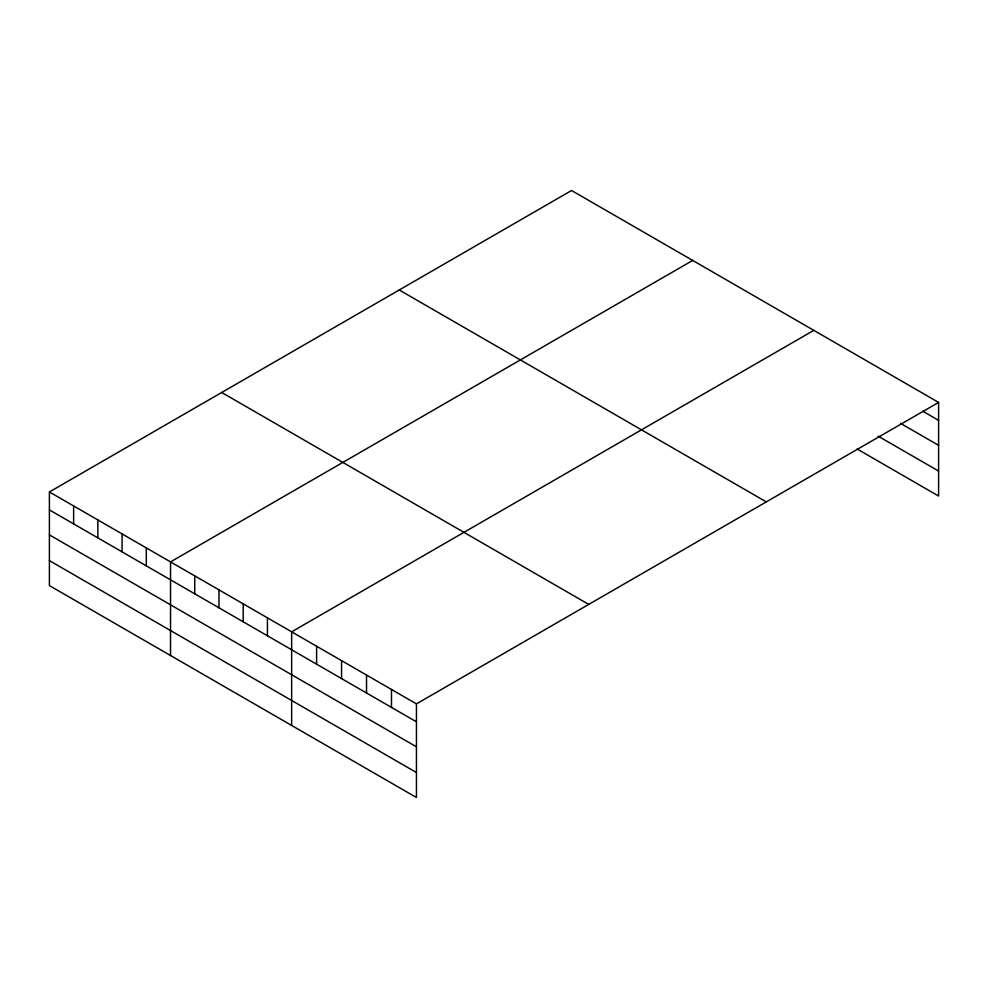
<?xml version="1.0" encoding="UTF-8"?>
<svg xmlns="http://www.w3.org/2000/svg" width="988" height="988" viewBox="0 0 988 988"><rect width="100%" height="100%" fill="white"/><g stroke="black" fill="none" stroke-linecap="round" stroke-linejoin="round"><path stroke-width="1.48" d="M938.6 402.412L571.558 190.499L49.4 491.962L49.4 585.588L416.442 797.501L416.442 703.876L938.6 402.412L938.6 496.038L857.152 449.009M692.687 260.437L170.529 561.9L170.529 655.513M813.803 330.363L291.645 631.826L291.645 725.451M922.841 411.243L938.6 420.345M900.5 423.333L938.6 445.329M878.171 436.165L938.6 471.054M399.251 289.99L766.293 501.892M221.707 392.483L588.749 604.397M49.4 491.962L416.442 703.876M49.4 509.907L416.442 721.808M49.4 534.879L416.442 746.792M49.4 560.616L416.442 772.517M391.483 689.463L391.483 707.408M366.523 675.063L366.523 692.996M341.564 660.651L341.564 678.583M316.605 646.238L316.605 664.171M267.427 617.846L267.427 635.778M243.196 603.853L243.196 621.798M218.978 589.873L218.978 607.805M194.747 575.881L194.747 593.825M146.298 547.908L146.298 565.852M122.08 533.928L122.08 551.86M97.849 519.935L97.849 537.88M73.631 505.955L73.631 523.887"/></g></svg>
